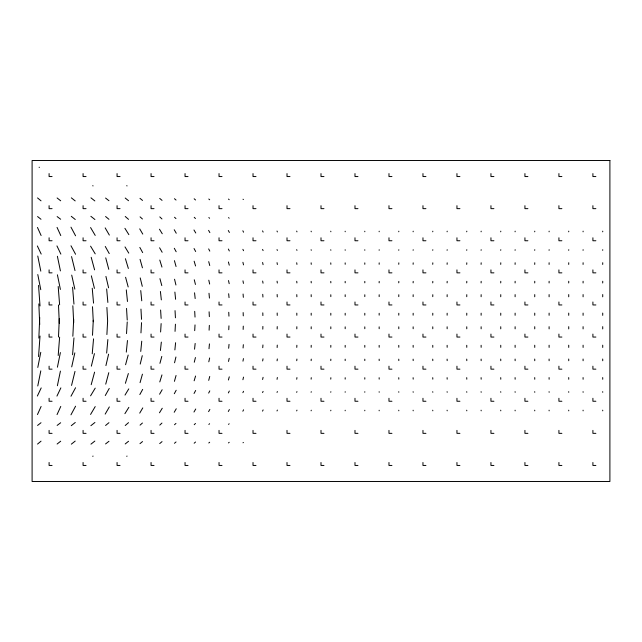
<?xml version="1.0" encoding="UTF-8"?>
<svg xmlns="http://www.w3.org/2000/svg" width="642" height="642" viewBox="0 0 642 642"><rect width="100%" height="100%" fill="white"/><g stroke="black" fill="none" stroke-linecap="round" stroke-linejoin="round"><path stroke-width="0.96" d="M364.8 264.295L364.8 262.875M549.103 315.31L549.111 313.119M568.724 315.326L568.732 313.103M583.088 315.342L583.096 313.095M602.718 315.358L602.718 313.071M330.815 328.736L330.815 326.834M345.179 315.15L345.179 313.288M364.8 296.612L364.808 294.758M515.109 315.286L515.125 313.152M534.738 315.302L534.746 313.135M364.8 282.825L364.808 281.405M549.103 296.781L549.111 294.59M568.724 296.797L568.732 294.574M583.088 296.813L583.096 294.558M602.71 296.829L602.726 294.542M345.171 360.595L345.179 359.175M364.792 315.142L364.808 313.288M500.744 315.27L500.76 313.168M481.123 315.246L481.139 313.184M515.109 296.748L515.125 294.614M534.73 296.773L534.746 294.598M311.185 328.784L311.201 326.786M345.171 379.125L345.187 377.705M379.157 315.142L379.173 313.288M447.129 315.214L447.153 313.224M466.758 315.23L466.774 313.2M379.157 296.612L379.181 294.75M398.778 315.158L398.802 313.272M413.143 315.174L413.167 313.264M432.764 315.198L432.788 313.24M500.736 296.74L500.768 294.63M481.115 296.716L481.147 294.654M568.716 282.97L568.74 281.268M583.08 282.978L583.105 281.26M602.702 282.986L602.734 281.252M398.778 296.628L398.802 294.742M447.129 296.676L447.161 294.694M466.75 296.7L466.782 294.67M549.095 282.953L549.119 281.276M583.08 264.44L583.105 262.73M602.702 264.456L602.734 262.714M330.799 347.266L330.831 345.364M413.135 296.636L413.167 294.726M432.764 296.66L432.796 294.71M568.716 264.432L568.74 262.73M296.805 328.848L296.845 326.714M549.087 264.424L549.119 262.747M534.722 282.945L534.754 281.284M311.169 347.314L311.209 345.316M515.101 282.937L515.133 281.3M534.722 264.416L534.762 262.755M277.167 328.993L277.232 326.577M515.093 264.4L515.141 262.763M364.792 410.792L364.808 410.238M379.149 264.295L379.189 262.867M379.149 282.833L379.189 281.405M500.728 282.929L500.776 281.308M364.792 392.262L364.808 391.708M262.795 329.145L262.883 326.425M481.107 282.913L481.155 281.324M398.762 264.311L398.818 262.859M398.762 282.841L398.818 281.389M500.728 264.392L500.784 262.779M481.099 264.376L481.163 262.787M243.149 329.426L243.278 326.136M38.841 338.101L39.724 317.461M466.734 282.897L466.798 281.332M58.494 337.002L59.313 318.56M447.105 282.881L447.177 281.348M296.773 347.386L296.877 345.252M413.119 264.319L413.191 262.843M413.119 282.849L413.191 281.381M330.782 360.603L330.847 359.159M432.74 282.873L432.812 281.365M447.105 264.352L447.177 262.819M466.726 264.368L466.798 262.803M209.107 330.197L209.348 325.366M228.753 329.715L228.945 325.847M379.149 231.762L379.181 231.2M432.74 264.335L432.812 262.827M72.843 336.248L73.694 319.315M92.504 335.284L93.283 320.278M277.143 347.523L277.264 345.107M106.893 334.57L107.623 321L106.893 307.43M140.959 332.901L141.537 322.661M175.041 331.368L175.435 324.194M194.695 330.646L195.024 324.916M379.149 250.3L379.181 249.73M330.766 379.141L330.855 377.689M126.522 333.607L127.236 321.963M602.694 231.826L602.742 231.144M602.694 250.356L602.742 249.682M160.604 331.986L161.134 323.584M583.072 231.826L583.113 231.144M583.072 250.356L583.113 249.674M311.137 360.643L311.242 359.127M568.708 250.356L568.756 249.682M38.544 356.599L40.021 336.031M262.738 347.683L262.939 344.947M345.155 410.792L345.195 410.246M398.77 231.778L398.81 231.192M568.708 231.826L568.756 231.144M243.085 347.972L243.342 344.666M345.155 392.254L345.195 391.708M549.079 250.356L549.135 249.682M58.197 355.491L59.618 337.138M549.079 231.818L549.135 231.144M398.762 250.308L398.81 249.722M72.578 354.737L73.966 337.893M311.129 379.173L311.25 377.656M92.239 353.774L93.547 338.856M106.652 353.084L107.864 339.546M534.714 250.348L534.77 249.682M209.003 348.742L209.444 343.895M228.664 348.261L229.033 344.377M534.714 231.818L534.77 231.152M515.085 250.348L515.149 249.69M140.742 351.439L141.746 341.191M174.881 349.914L175.595 342.716M515.085 231.81L515.149 231.152M126.289 352.121L127.477 340.509M194.55 349.192L195.168 343.438M160.412 350.524L161.335 342.106M500.712 250.348L500.792 249.69M296.732 360.7L296.917 359.063M500.712 231.81L500.792 231.152M481.091 250.34L481.171 249.69M481.091 231.81L481.171 231.16M413.119 250.316L413.191 249.714M413.119 231.786L413.191 231.184M432.74 250.324L432.82 249.706M432.732 231.794L432.82 231.176M466.718 250.34L466.806 249.698M277.071 360.812L277.328 358.958M466.718 231.802L466.806 231.16M447.097 250.332L447.185 249.698M296.708 379.245L296.941 377.592M447.097 231.802L447.185 231.168M277.047 379.35L277.352 377.48M330.758 392.278L330.863 391.692M262.642 360.956L263.027 358.806M242.965 361.173L243.454 358.597M37.79 367.441L40.775 352.322M330.75 410.808L330.863 410.23M37.766 385.978L40.799 370.859M57.411 367.2L60.396 352.562M57.387 385.73L60.42 371.1M262.602 379.502L263.076 377.327M208.802 361.807L209.653 357.963M71.711 366.887L74.833 352.875M228.504 361.446L229.194 358.324M242.917 379.719L243.511 377.111M105.922 365.595L108.594 354.167M174.544 362.77L175.932 356.992M311.113 392.294L311.266 391.676M140.221 364.086L142.267 355.676M71.551 385.425L74.994 371.405M91.349 366.157L94.438 353.606M194.269 362.232L195.449 357.53M208.714 380.369L209.733 376.461M105.729 384.149L108.787 372.681M311.105 410.824L311.266 410.206M125.583 364.728L128.183 355.034M159.938 363.34L161.8 356.422M228.424 380.008L229.274 376.822M91.196 384.694L94.591 372.135M174.423 381.332L176.052 375.498M140.052 382.664L142.436 374.166M194.149 380.802L195.569 376.027M125.399 383.298L128.36 373.532M159.786 381.926L161.961 374.904M296.692 392.374L296.949 391.596M277.031 392.431L277.368 391.532M296.676 410.904L296.973 410.126M262.57 392.583L263.1 391.379M276.999 410.968L277.4 410.061M37.461 414.555L41.104 406.474M57.042 414.604L60.773 406.426M242.885 392.679L243.535 391.283M37.364 396.042L41.2 387.92M56.945 396.09L60.87 387.872M262.53 411.129L263.132 409.901M228.367 392.936L229.322 391.026M208.65 393.089L209.79 390.874M242.845 411.225L243.583 409.805M70.965 414.828L75.571 406.201M174.303 393.715L176.165 390.256M70.981 396.218L75.563 387.752M194.053 393.474L195.666 390.488M139.82 394.565L142.668 389.397M228.303 411.49L229.387 409.54M105.272 395.528L109.244 388.434M208.586 411.642L209.862 409.387M159.585 394.22L162.153 389.742M105.176 414.114L109.341 406.916M174.215 412.268L176.253 408.761M139.723 413.127L142.773 407.903M193.964 412.028L195.754 409.002M90.57 414.443L95.217 406.587M90.57 395.833L95.217 388.137M125.005 395.087L128.761 388.883M159.481 412.79L162.257 408.24M124.901 413.673L128.857 407.357M228.528 424.402L229.162 423.76M194.237 424.699L195.481 423.463M208.835 424.45L209.605 423.712M159.786 425.108L161.953 423.062M174.52 424.755L175.948 423.407M140.06 425.148L142.428 423.014M194.157 443.221L195.553 442.009M125.23 425.51L128.528 422.653M228.472 442.932L229.218 442.298M159.697 443.606L162.041 441.624M105.577 425.486L108.939 422.685M37.533 444.071L41.032 441.158M174.431 443.285L176.036 441.945M208.77 442.988L209.669 442.242M139.964 443.662L142.524 441.568M125.214 443.967L128.544 441.271M71.27 425.678L75.275 422.484M37.565 425.437L41 422.725M90.867 425.686L94.92 422.476M71.334 444.152L75.202 441.086M57.114 444.031L60.701 441.198M90.939 444.16L94.847 441.07M242.997 442.779L243.422 442.45M105.561 443.943L108.955 441.287M57.138 425.413L60.669 422.749M126.659 456.253L127.1 456.109M92.665 456.245L93.122 456.117M52.066 176.55L49.097 176.55L49.097 173.581M86.052 176.55L83.083 176.55L83.083 173.581M120.046 176.55L117.069 176.55L117.069 173.581M154.032 176.55L151.063 176.55L151.063 173.581M188.018 176.55L185.048 176.55L185.048 173.581M222.012 176.55L219.034 176.55L219.034 173.581M255.998 176.55L253.02 176.55L253.02 173.581M289.983 176.55L287.014 176.55L287.014 173.581M323.969 176.55L321 176.55L321 173.581M357.963 176.55L354.986 176.55L354.986 173.581M391.949 176.55L388.98 176.55L388.98 173.581M425.935 176.55L422.966 176.55L422.966 173.581M459.929 176.55L456.952 176.55L456.952 173.581M493.915 176.55L490.945 176.55L490.945 173.581M527.901 176.55L524.931 176.55L524.931 173.581M561.894 176.55L558.917 176.55L558.917 173.581M595.88 176.55L592.903 176.55L592.903 173.581M52.066 208.65L49.097 208.65L49.097 205.681M86.052 208.65L83.083 208.65L83.083 205.681M120.046 208.65L117.069 208.65L117.069 205.681M154.032 208.65L151.063 208.65L151.063 205.681M188.018 208.65L185.048 208.65L185.048 205.681M222.012 208.65L219.034 208.65L219.034 205.681M255.998 208.65L253.02 208.65L253.02 205.681M289.983 208.65L287.014 208.65L287.014 205.681M323.969 208.65L321 208.65L321 205.681M357.963 208.65L354.986 208.65L354.986 205.681M391.949 208.65L388.98 208.65L388.98 205.681M425.935 208.65L422.966 208.65L422.966 205.681M459.929 208.65L456.952 208.65L456.952 205.681M493.915 208.65L490.945 208.65L490.945 205.681M527.901 208.65L524.931 208.65L524.931 205.681M561.886 208.65L558.917 208.65L558.917 205.681M595.88 208.65L592.903 208.65L592.903 205.681M52.066 240.75L49.097 240.75L49.097 237.781M86.052 240.75L83.083 240.75L83.083 237.781M120.046 240.75L117.069 240.75L117.069 237.781M154.032 240.75L151.063 240.75L151.063 237.781M188.018 240.75L185.048 240.75L185.048 237.781M222.012 240.75L219.034 240.75L219.034 237.781M255.998 240.75L253.02 240.75L253.02 237.781M289.983 240.75L287.014 240.75L287.014 237.781M323.969 240.75L321 240.75L321 237.781M357.963 240.75L354.986 240.75L354.986 237.773M391.949 240.75L388.98 240.75L388.98 237.781M425.935 240.75L422.966 240.75L422.966 237.781M459.929 240.75L456.952 240.75L456.952 237.781M493.915 240.75L490.945 240.75L490.945 237.781M527.901 240.75L524.931 240.75L524.931 237.781M561.886 240.75L558.917 240.75L558.917 237.781M595.88 240.75L592.903 240.75L592.903 237.781M52.066 272.85L49.097 272.85L49.097 269.873M86.052 272.85L83.083 272.85L83.083 269.881M120.046 272.85L117.069 272.85L117.069 269.881M154.032 272.85L151.063 272.85L151.063 269.881M188.018 272.85L185.048 272.85L185.048 269.881M222.012 272.85L219.034 272.85L219.034 269.881M255.998 272.85L253.028 272.85L253.028 269.881M289.983 272.85L287.014 272.85L287.014 269.881M323.977 272.85L321 272.85L321 269.881M357.963 272.85L354.986 272.85L354.986 269.873M391.949 272.85L388.98 272.85L388.98 269.881M425.935 272.85L422.966 272.85L422.966 269.881M459.929 272.85L456.952 272.85L456.952 269.881M493.915 272.85L490.937 272.85L490.937 269.881M527.901 272.85L524.931 272.85L524.931 269.881M561.886 272.85L558.917 272.85L558.917 269.881M595.88 272.85L592.903 272.85L592.903 269.881M52.066 304.95L49.097 304.95L49.097 301.973M86.052 304.95L83.083 304.95L83.083 301.973M120.046 304.95L117.069 304.95L117.069 301.981M154.032 304.95L151.063 304.95L151.063 301.981M188.018 304.95L185.048 304.95L185.048 301.981M222.012 304.95L219.034 304.95L219.034 301.981M255.998 304.95L253.028 304.95L253.028 301.981M289.983 304.95L287.014 304.95L287.014 301.981M323.977 304.95L321 304.95L321 301.981M357.963 304.95L354.994 304.95L354.994 301.981M391.949 304.95L388.98 304.95L388.98 301.981M425.935 304.95L422.966 304.95L422.966 301.981M459.929 304.95L456.952 304.95L456.952 301.981M493.915 304.95L490.937 304.95L490.937 301.981M527.901 304.95L524.931 304.95L524.931 301.981M561.886 304.95L558.917 304.95L558.917 301.981M595.88 304.95L592.903 304.95L592.903 301.981M52.066 337.05L49.097 337.05L49.097 334.073M86.052 337.05L83.083 337.05L83.083 334.073M120.046 337.05L117.069 337.05L117.069 334.073M154.032 337.05L151.063 337.05L151.063 334.073M188.018 337.05L185.048 337.05L185.048 334.081M222.012 337.05L219.034 337.05L219.034 334.081M255.998 337.05L253.028 337.05L253.028 334.081M289.983 337.05L287.014 337.05L287.014 334.081M323.977 337.05L321 337.05L321 334.081M357.963 337.05L354.994 337.05L354.994 334.081M391.949 337.05L388.98 337.05L388.98 334.081M425.935 337.05L422.966 337.05L422.966 334.081M459.929 337.05L456.952 337.05L456.952 334.081M493.915 337.05L490.945 337.05L490.945 334.081M527.901 337.05L524.931 337.05L524.931 334.081M561.886 337.05L558.917 337.05L558.917 334.081M595.88 337.05L592.903 337.05L592.903 334.081M52.066 369.15L49.097 369.15L49.097 366.173M86.052 369.15L83.083 369.15L83.083 366.173M120.038 369.15L117.069 369.15L117.069 366.173M154.032 369.15L151.055 369.15L151.055 366.173M188.018 369.15L185.048 369.15L185.048 366.173M222.012 369.15L219.034 369.15L219.034 366.181M255.998 369.15L253.02 369.15L253.02 366.181M289.983 369.15L287.014 369.15L287.014 366.181M323.977 369.15L321 369.15L321 366.181M357.963 369.15L354.986 369.15L354.986 366.181M391.949 369.15L388.98 369.15L388.98 366.181M425.935 369.15L422.966 369.15L422.966 366.181M459.929 369.15L456.952 369.15L456.952 366.181M493.915 369.15L490.945 369.15L490.945 366.181M527.901 369.15L524.931 369.15L524.931 366.181M561.886 369.15L558.917 369.15L558.917 366.181M595.88 369.15L592.903 369.15L592.903 366.181M52.066 401.25L49.097 401.25L49.097 398.273M86.052 401.25L83.083 401.25L83.083 398.273M120.038 401.25L117.069 401.25L117.069 398.273M154.032 401.25L151.055 401.25L151.055 398.273M188.018 401.25L185.048 401.25L185.048 398.273M222.004 401.25L219.034 401.25L219.034 398.273M255.998 401.25L253.02 401.25L253.02 398.281M289.983 401.25L287.014 401.25L287.014 398.281M323.969 401.25L321 401.25L321 398.281M357.963 401.25L354.986 401.25L354.986 398.281M391.949 401.25L388.972 401.25L388.972 398.281M425.935 401.25L422.966 401.25L422.966 398.281M459.921 401.25L456.952 401.25L456.952 398.281M493.915 401.25L490.937 401.25L490.937 398.281M527.901 401.25L524.931 401.25L524.931 398.281M561.886 401.25L558.917 401.25L558.917 398.281M595.88 401.25L592.903 401.25L592.903 398.281M52.066 433.35L49.097 433.35L49.097 430.373M86.052 433.35L83.083 433.35L83.083 430.373M120.038 433.35L117.069 433.35L117.069 430.373M154.032 433.35L151.055 433.35L151.055 430.373M188.018 433.35L185.048 433.35L185.048 430.373M222.004 433.35L219.034 433.35L219.034 430.373M255.989 433.35L253.02 433.35L253.02 430.381M289.983 433.35L287.006 433.35L287.006 430.381M323.969 433.35L321 433.35L321 430.381M357.955 433.35L354.986 433.35L354.986 430.381M391.949 433.35L388.972 433.35L388.972 430.381M425.935 433.35L422.966 433.35L422.966 430.381M459.921 433.35L456.952 433.35L456.952 430.381M493.915 433.35L490.937 433.35L490.937 430.381M527.901 433.35L524.931 433.35L524.931 430.381M561.886 433.35L558.917 433.35L558.917 430.381M595.88 433.35L592.903 433.35L592.903 430.381M52.066 465.45L49.097 465.45L49.097 462.481M86.052 465.45L83.083 465.45L83.083 462.481M120.038 465.45L117.069 465.45L117.069 462.481M154.032 465.45L151.055 465.45L151.055 462.481M188.018 465.45L185.04 465.45L185.04 462.481M222.004 465.45L219.034 465.45L219.034 462.481M255.989 465.45L253.02 465.45L253.02 462.481M289.983 465.45L287.006 465.45L287.006 462.481M323.969 465.45L320.992 465.45L320.992 462.481M357.955 465.45L354.986 465.45L354.986 462.481M391.941 465.45L388.972 465.45L388.972 462.481M425.935 465.45L422.958 465.45L422.958 462.481M459.921 465.45L456.952 465.45L456.952 462.481M493.915 465.45L490.937 465.45L490.937 462.481M527.901 465.45L524.931 465.45L524.931 462.481M561.886 465.45L558.917 465.45L558.917 462.481M595.88 465.45L592.903 465.45L592.903 462.481M39.082 167.257L39.483 167.313M92.673 185.755L93.114 185.883M126.659 185.747L127.108 185.891M57.138 216.587L60.677 219.251M105.561 198.057L108.963 200.713M243.005 199.221L243.422 199.55M90.939 197.84L94.847 200.93M57.106 197.961L60.701 200.802M37.573 216.563L40.992 219.275M71.342 197.848L75.202 200.914M90.867 216.306L94.92 219.524M71.27 216.322L75.275 219.508M125.214 198.033L128.552 200.729M139.972 198.338L142.524 200.432M208.77 199.012L209.677 199.758M174.431 198.715L176.036 200.055M37.533 197.929L41.032 200.834M105.577 216.514L108.939 219.315M159.697 198.394L162.041 200.376M228.48 199.068L229.21 199.702M125.23 216.49L128.536 219.347M194.157 198.779L195.561 199.991M140.068 216.852L142.428 218.986M174.52 217.245L175.948 218.593M159.786 216.892L161.953 218.938M208.843 217.55L209.605 218.28M194.237 217.301L195.481 218.537M228.536 217.598L229.162 218.232M124.909 228.327L128.857 234.643M159.489 229.21L162.257 233.76M125.005 246.913L128.761 253.117M90.57 246.167L95.217 253.863M90.57 227.557L95.217 235.413M193.964 229.964L195.754 232.998M139.723 228.873L142.773 234.097M174.223 229.732L176.253 233.239M105.176 227.886L109.341 235.084M159.593 247.78L162.153 252.258M208.594 230.358L209.862 232.613M105.272 246.472L109.244 253.566M228.303 230.51L229.387 232.46M139.828 247.435L142.668 252.603M194.053 248.526L195.666 251.512M70.981 245.782L75.563 254.248M174.303 248.285L176.165 251.744M70.973 227.172L75.571 235.799M242.837 230.775L243.583 232.195M208.658 248.911L209.79 251.126M228.367 249.056L229.33 250.974M262.538 230.871L263.14 232.091M56.945 245.91L60.87 254.12M37.364 245.958L41.2 254.072M242.885 249.313L243.543 250.717M57.042 227.396L60.773 235.566M37.461 227.445L41.104 235.518M276.999 231.032L277.4 231.939M262.57 249.409L263.1 250.621M296.676 231.096L296.973 231.874M277.031 249.569L277.368 250.46M296.7 249.634L296.949 250.404M159.786 260.074L161.961 267.096M125.407 258.702L128.36 268.468M194.149 261.19L195.569 265.981M174.423 260.66L176.052 266.51M140.06 259.336L142.436 267.826M91.196 257.298L94.591 269.865M311.105 231.176L311.274 231.794M159.938 278.652L161.8 285.578M125.583 277.272L128.183 286.958M228.424 261.992L229.274 265.178M105.729 257.843L108.787 269.319M208.714 261.631L209.741 265.539M194.269 279.768L195.449 284.47M91.349 275.835L94.438 288.394M71.551 256.575L74.994 270.587M140.221 277.914L142.275 286.324M311.113 249.706L311.266 250.324M174.544 279.23L175.932 285M105.922 276.405L108.594 287.825M242.917 262.281L243.511 264.889M228.504 280.554L229.194 283.676M71.711 275.105L74.833 289.125M208.802 280.193L209.653 284.045M262.602 262.49L263.076 264.673M57.387 256.262L60.42 270.9M57.411 274.8L60.396 289.438M37.766 256.022L40.799 271.141M330.758 231.192L330.871 231.77M37.79 274.551L40.775 289.678M242.973 280.827L243.454 283.403M330.758 249.722L330.863 250.308M262.65 281.044L263.027 283.194M277.047 262.65L277.352 264.52M447.097 410.206L447.185 410.832M296.708 262.755L296.941 264.408M447.097 391.668L447.185 392.302M466.718 410.198L466.806 410.84M277.071 281.188L277.328 283.042M466.718 391.66L466.806 392.31M432.732 410.206L432.82 410.832M432.732 391.676L432.82 392.294M413.111 410.214L413.191 410.824M481.091 410.19L481.171 410.84M413.111 391.684L413.191 392.286M481.091 391.66L481.171 392.31M500.712 410.19L500.792 410.848M500.712 391.66L500.792 392.31M296.732 281.3L296.917 282.937M160.412 291.476L161.335 299.886M194.55 292.808L195.168 298.562M126.289 289.871L127.477 301.491M515.085 410.19L515.149 410.848M174.881 292.086L175.595 299.276M140.742 290.561L141.754 300.809M515.085 391.652L515.149 392.318M228.664 293.739L229.033 297.623M534.706 410.182L534.77 410.848M209.003 293.258L209.444 298.105M534.714 391.652L534.77 392.318M106.652 288.916L107.864 302.446M92.239 288.218L93.547 303.144M311.129 262.827L311.25 264.344M72.578 287.255L73.958 304.107M549.079 410.182L549.135 410.856M398.762 391.692L398.81 392.278M345.155 249.746L345.195 250.292M58.197 286.501L59.618 304.862M549.079 391.652L549.135 392.318M243.085 294.028L243.342 297.334M568.7 410.182L568.756 410.856M345.155 231.208L345.195 231.754M262.738 294.317L262.939 297.053M398.762 410.222L398.81 410.808M38.544 285.401L40.021 305.961M568.708 391.644L568.756 392.326M311.137 281.357L311.242 282.873M583.072 391.644L583.113 392.326M583.072 410.174L583.113 410.856M160.604 310.014L161.134 318.416M602.694 391.644L602.742 392.326M602.694 410.174L602.742 410.856M126.53 308.393L127.236 320.037M330.766 262.859L330.855 264.303M194.695 311.354L195.024 317.084M379.149 391.7L379.181 392.27M175.041 310.632L175.435 317.806M140.959 309.091L141.537 319.339M92.504 306.715L93.283 321.714M277.143 294.477L277.264 296.893M379.149 410.238L379.173 410.8M209.107 311.803L209.348 316.634M72.843 305.752L73.694 322.677M447.105 377.648L447.177 379.189M432.74 359.135L432.812 360.635M432.74 377.665L432.812 379.173M330.782 281.397L330.847 282.841M228.753 312.285L228.945 316.153M466.726 377.632L466.798 379.205M413.119 359.151L413.183 360.619M413.119 377.681L413.191 379.157M296.781 294.614L296.877 296.748M447.105 359.119L447.177 360.652M58.494 304.998L59.313 323.432M466.734 359.103L466.798 360.668M38.841 303.891L39.724 324.539M243.149 312.574L243.278 315.864M481.099 377.624L481.163 379.213M500.728 377.608L500.784 379.229M398.762 359.159L398.818 360.611M398.762 377.689L398.81 379.141M364.792 249.738L364.808 250.292M262.795 312.855L262.883 315.575M481.107 359.095L481.155 360.684M500.728 359.079L500.776 360.692M379.149 359.167L379.189 360.595M379.149 377.705L379.181 379.133M364.792 231.208L364.808 231.762M515.093 377.6L515.141 379.237M277.175 313.007L277.232 315.423M534.722 377.584L534.762 379.245M515.101 359.063L515.141 360.7M311.169 294.686L311.209 296.676M534.722 359.055L534.762 360.716M568.716 377.568L568.748 379.27M549.095 377.576L549.119 379.253M432.764 345.34L432.796 347.298M413.135 345.364L413.167 347.274M296.805 313.152L296.845 315.286M602.702 377.552L602.734 379.286M583.08 377.56L583.105 379.278M549.095 359.047L549.119 360.724M466.75 345.3L466.782 347.33M447.129 345.324L447.161 347.314M398.778 345.372L398.802 347.258M330.799 294.734L330.831 296.628M602.702 359.014L602.734 360.748M583.08 359.022L583.105 360.74M568.716 359.03L568.74 360.732M500.744 345.268L500.768 347.37M481.115 345.284L481.147 347.346M432.764 326.81L432.788 328.76M413.143 326.826L413.167 328.744M398.778 326.842L398.802 328.728M379.157 345.388L379.181 347.25M466.758 326.77L466.774 328.8M379.157 326.85L379.173 328.712M345.171 262.875L345.187 264.295M515.109 345.252L515.125 347.386M447.129 326.794L447.153 328.776M311.185 313.216L311.201 315.214M534.73 345.236L534.754 347.402M500.744 326.73L500.76 328.84M481.123 326.754L481.139 328.816M364.792 326.858L364.808 328.712M345.171 281.405L345.187 282.825M602.71 345.171L602.726 347.458M583.088 345.195L583.105 347.442M568.724 345.203L568.74 347.426M549.103 345.219L549.111 347.41M364.8 359.175L364.808 360.595M534.738 326.698L534.746 328.873M515.117 326.714L515.125 328.848M364.8 345.388L364.808 347.242M345.179 326.85L345.179 328.712M602.718 326.642L602.718 328.929M583.088 326.658L583.096 328.913M568.724 326.674L568.732 328.897M549.103 326.69L549.111 328.881M364.8 377.705L364.8 379.125M330.815 313.264L330.815 315.166M345.179 294.75L345.179 296.612M345.179 345.388L345.179 347.25M609.9 160.5L32.1 160.5L32.1 481.5L609.9 481.5L609.9 160.5"/></g></svg>
